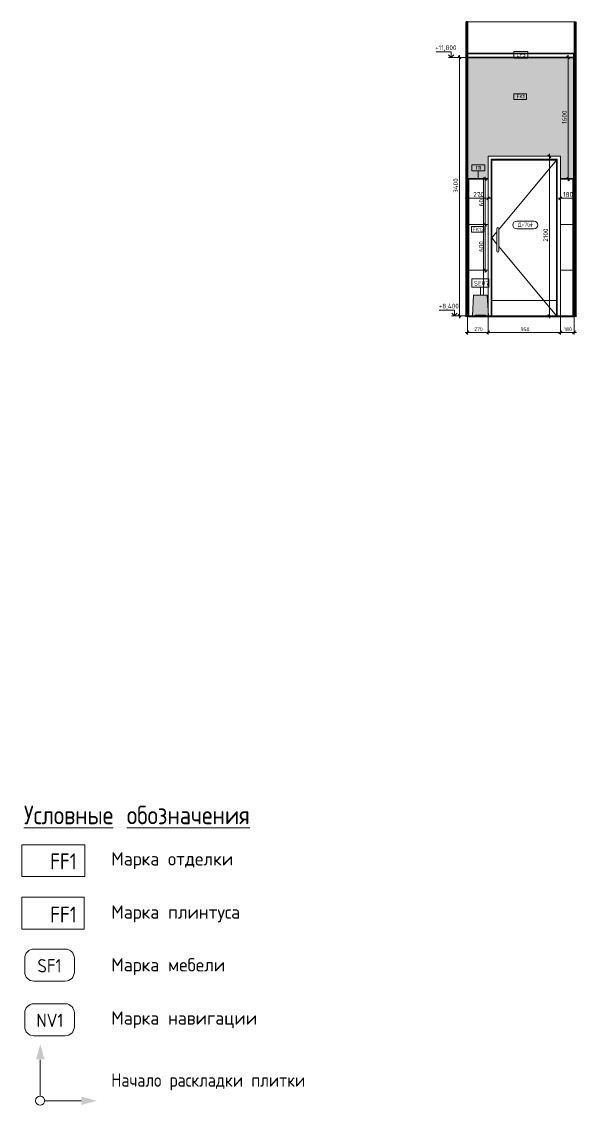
# Model space of a CAD drawing. Header units: millimetres. Extents: x 63201 to 101610, y -2505 to 12270.
# Drawn here: x 72914 to 80208, y -1987 to 12270 of the extents above; entities that cross this region are included whole.
import ezdxf

# ---------------------------------------------------------------- set-up
doc = ezdxf.new("R2010")
doc.units = ezdxf.units.MM
for name, color, linetype, lineweight in [('A-ANNO-DIMS', 7, 'Continuous', 9), ('A-ANNO-DIMS-25', 7, 'Continuous', 9), ('A-CLNG-IDEN', 7, 'Continuous', 9), ('A-DETL', 7, 'Continuous', 9), ('A-DOOR', 7, 'Continuous', 9), ('A-DOOR-FRAM-1', 7, 'Continuous', 9), ('A-DOOR-IDEN', 7, 'Continuous', 9), ('A-FLOR', 7, 'Continuous', 9), ('A-FLOR-HRAL-IDEN', 7, 'Continuous', 9), ('A-WALL-IDEN', 7, 'Continuous', 9), ('A-WALL-PATT', 7, 'Continuous', 9), ('G-ANNO-DIMS', 7, 'Continuous', 9), ('G-ANNO-DIMS-1', 7, 'Continuous', 20), ('G-ANNO-TEXT', 7, 'Continuous', 9), ('I-WALL', 7, 'Continuous', 9), ('P-SANR-FIXT', 7, 'Continuous', 9), ('P-SANR-FIXT-IDEN', 7, 'Continuous', 9), ('Ограждение', 7, 'Continuous', 9), ('Поручни', 7, 'Continuous', 9)]:
    doc.layers.add(name, color=color, linetype=linetype, lineweight=lineweight)
for name, color, linetype, lineweight, true_color in [('A-CLNG-FNSH-1', 7, 'Continuous', 30, 0x3c3c3c), ('A-DETL-GENF-1', 1, 'Continuous', 9, 0xff0000), ('A-FLOR-1', 7, 'Continuous', 9, 0x787878), ('A-FLOR-FNSH-1', 7, 'Continuous', 30, 0x3c3c3c), ('A-WALL-4', 7, 'Continuous', 40, 0x3c3c3c), ('A-WALL-5', 7, 'Continuous', 30, 0x3c3c3c), ('A-WALL-FNSH-3', 7, 'Continuous', 30, 0x3c3c3c), ('G-ANNO-TEXT-1', 7, 'Continuous', 9, 0x3c3c3c), ('G-ANNO-TEXT-2', 7, 'Continuous', 9, 0x008000), ('G-ANNO-TEXT-3', 1, 'Continuous', 9, 0xff0000), ('I-WALL-1', 7, 'Continuous', 9, 0x787878)]:
    doc.layers.add(name, color=color, linetype=linetype, lineweight=lineweight, true_color=true_color)
doc.layers.add('P-SANR-FIXT-2', color=7, linetype='Continuous', lineweight=9, transparency=0.7)
doc.styles.add('GOST Common_1', font='GOST_Common.ttf', dxfattribs={"height": 175})
doc.styles.add('GOST Common_2', font='GOST_Common.ttf', dxfattribs={"width": 0.9, "height": 210})
doc.styles.add('GOST Common_3', font='GOST_Common.ttf', dxfattribs={"width": 0.9, "height": 245})
doc.styles.add('GOST Common_4', font='GOST_Common.ttf', dxfattribs={"width": 0.9, "height": 175})
doc.styles.add('GOST Common_5', font='GOST_Common.ttf', dxfattribs={"height": 50})
doc.styles.add('GOST Common_6', font='GOST_Common.ttf', dxfattribs={"width": 0.9, "height": 50})
doc.styles.add('GOST Common_7', font='GOST_Common.ttf', dxfattribs={"height": 62.5})
doc.styles.add('ISOCPEUR_1', font='isocpeur.ttf', dxfattribs={"width": 0.9, "height": 175})
doc.styles.add('ISOCPEUR_2', font='isocpeur.ttf', dxfattribs={"width": 0.9, "height": 62.5})
doc.styles.add('ISOCPEUR_3', font='isocpeur.ttf', dxfattribs={"width": 0.9, "height": 50})
doc.dimstyles.new('ISO-2_0_0_9К_Средний_округл2', dxfattribs={"dimscale": 304.8, "dimtxt": 49.799059, "dimasz": 0.123031, "dimexe": 0.098425, "dimexo": 0, "dimgap": 0, "dimtad": 1, "dimdec": 0, "dimrnd": 10, "dimzin": 0, "dimdsep": 46, "dimtxsty": 'ISOCPEUR_3', "dimblk1": 'OBLIQUE', "dimblk2": 'OBLIQUE', "dimsah": 1, "dimcen": 0.09, "dimdle": 0.098425, "dimazin": 0, "dimtfac": 1, "dimtdec": 4, "dimtix": 1, "dimtmove": 0, "dimatfit": 3, "dimfxl": 1, "dimtvp": 1, "dimtolj": 1, "dimtzin": 0, "dimarcsym": 2})
doc.dimstyles.new('ISO-2_5_0_9К_БОЛЬШОЙ_1', dxfattribs={"dimscale": 304.8, "dimtxt": 62.248823, "dimasz": 0.123031, "dimexe": 0.098425, "dimexo": 0.246063, "dimgap": 0, "dimtad": 1, "dimdec": 0, "dimrnd": 10, "dimzin": 0, "dimdsep": 46, "dimtxsty": 'ISOCPEUR_2', "dimblk1": 'OBLIQUE', "dimblk2": 'OBLIQUE', "dimsah": 1, "dimcen": 0.09, "dimdle": 0.098425, "dimazin": 0, "dimtfac": 1, "dimtdec": 4, "dimtix": 1, "dimtmove": 0, "dimatfit": 3, "dimfxl": 1, "dimtvp": 1, "dimtolj": 1, "dimtzin": 0, "dimarcsym": 2})
pattern_1 = [(0, (79164.5945, 0), (30.48, 7.62), [2.515, -20.345, 2.515, -20.345, -121.92]), (0, (79164.5945, 0), (30.48, 7.62), [-45.72, 2.515, -43.205, 2.515, -20.345, -53.34]), (0, (79164.5945, 0), (30.48, 7.62), [-114.3, 2.515, -12.725, 2.515, -35.585]), (120, (79176.0245, 3.81), (-21.8391136, 22.5864543), [2.515, -20.345, 2.515, -20.345, -121.92]), (120, (79176.0245, 3.81), (-21.8391136, 22.5864543), [-45.72, 2.515, -43.205, 2.515, -20.345, -53.34]), (120, (79176.0245, 3.81), (-21.8391136, 22.5864543), [-114.3, 2.515, -12.725, 2.515, -35.585]), (240, (79179.8345, 19.05), (-8.6408864, -30.2064543), [2.515, -20.345, 2.515, -20.345, -121.92]), (240, (79179.8345, 19.05), (-8.6408864, -30.2064543), [-45.72, 2.515, -43.205, 2.515, -20.345, -53.34]), (240, (79179.8345, 19.05), (-8.6408864, -30.2064543), [-114.3, 2.515, -12.725, 2.515, -35.585])]

# ---------------------------------------------------------------- blocks, each defined once
blk = doc.blocks.new('110_Дверь_СКБ_1Ст_Внутренняя1 - Д-7_л__950x2100h_Туалет-21784696-Развертка 3_11-1')
at = {"layer": 'A-DOOR'}
for p, q in [((71610, 10448), (70852, 9536)), ((70827, 9506), (70760, 9425)), ((70760, 9425), (70827, 9344)), ((70827, 9550), (70827, 9250)), ((70852, 9250), (70852, 9550)), ((70852, 9313), (71610, 8400)), ((71610, 8600), (70760, 8600))]:
    blk.add_line(p, q, dxfattribs=at)
for centre, start, end in [((70840, 9550), 0, 180), ((70840, 9250), 180, 0)]:
    blk.add_arc(centre, 12.5, start, end, dxfattribs=at)
at = {"layer": 'A-DOOR-FRAM-1'}
for p, q in [((70750, 8400), (70750, 10460)), ((70750, 10460), (71620, 10460)), ((70760, 10450), (70760, 10460)), ((70760, 10460), (70760, 8400)), ((70760, 10450), (71610, 10450)), ((71610, 10460), (71610, 10450)), ((71610, 8400), (71610, 10460)), ((71620, 10460), (71620, 8400))]:
    blk.add_line(p, q, dxfattribs=at)
blk = doc.blocks.new('Ограждение - Ограждение-30308452-Развертка 3_11-1')
at = {"layer": 'Ограждение'}
blk.add_hatch(color=256, dxfattribs=at).paths.add_polyline_path([(71660, 10200), (71782, 10200), (71782, 10206), (71660, 10206)])
at = {"layer": 'Поручни'}
for p, q in [((71660, 10206), (71782, 10206)), ((71660, 10200), (71660, 10206)), ((71660, 10200), (71782, 10200)), ((71827, 10206), (71782, 10206)), ((71782, 10206), (71782, 10200)), ((71782, 10200), (71827, 10200)), ((71827, 10200), (71827, 10206))]:
    blk.add_line(p, q, dxfattribs=at)
blk = doc.blocks.new('Ограждение - Ограждение-30319807-Развертка 3_11-1')
at = {"layer": 'Ограждение'}
blk.add_hatch(color=256, dxfattribs=at).paths.add_polyline_path([(70669, 10200), (70710, 10200), (70710, 10206), (70498, 10206), (70498, 10200), (70611, 10200)])
at = {"layer": 'Поручни'}
for p, q in [((70498, 10206), (70453, 10206)), ((70453, 10206), (70453, 10200)), ((70453, 10200), (70498, 10200)), ((70498, 10200), (70498, 10206)), ((70498, 10206), (70710, 10206)), ((70710, 10200), (70498, 10200)), ((70710, 10206), (70710, 10200))]:
    blk.add_line(p, q, dxfattribs=at)
blk = doc.blocks.new('мусорная корзина - Round_ Metal-30590745-Развертка 3_11-1')
at = {"layer": 'P-SANR-FIXT-2'}
for points in [[(70504, 8400), (70534, 8400), (70534, 8403), (70684, 8403), (70684, 8400), (70710, 8400), (70710, 8477), (70699, 8670), (70674, 8670), (70674, 8407), (70544, 8407), (70544, 8670), (70519, 8670), (70506, 8423)], [(70656, 8407), (70674, 8407), (70674, 8670), (70544, 8670), (70544, 8407), (70655, 8407)], [(70710, 8400), (70714, 8400), (70710, 8477), (70710, 8445)], [(70534, 8400), (70684, 8400), (70684, 8403), (70534, 8403)]]:
    blk.add_hatch(color=256, dxfattribs=at).paths.add_polyline_path(points)
at = {"layer": 'P-SANR-FIXT'}
for p, q in [((70519, 8670), (70504, 8400)), ((70519, 8670), (70699, 8670)), ((70544, 8670), (70519, 8670)), ((70544, 8670), (70674, 8670)), ((70546, 8670), (70544, 8670)), ((70674, 8670), (70544, 8670)), ((70674, 8670), (70546, 8670)), ((70699, 8670), (70674, 8670)), ((70714, 8400), (70699, 8670)), ((70534, 8403), (70534, 8400)), ((70534, 8403), (70609, 8403)), ((70537, 8403), (70534, 8403)), ((70544, 8403), (70537, 8403)), ((70544, 8407), (70592, 8407)), ((70553, 8407), (70544, 8407)), ((70609, 8403), (70544, 8403)), ((70563, 8407), (70553, 8407)), ((70592, 8407), (70563, 8407)), ((70593, 8407), (70626, 8407)), ((70626, 8407), (70593, 8407)), ((70609, 8403), (70671, 8403)), ((70671, 8403), (70609, 8403)), ((70626, 8407), (70642, 8407)), ((70642, 8407), (70626, 8407)), ((70642, 8407), (70672, 8407)), ((70674, 8407), (70642, 8407)), ((70671, 8403), (70684, 8403)), ((70684, 8403), (70671, 8403)), ((70672, 8407), (70674, 8407)), ((70684, 8400), (70684, 8403))]:
    blk.add_line(p, q, dxfattribs=at)
blk = doc.blocks.new('Высотные отметки - Стрелка_Верх-17668718-Развертка 3_11-1')
at = {"layer": 'G-ANNO-DIMS'}
for p, q in [((70226, 11875), (70026, 11875)), ((70226, 11800), (70226, 11875)), ((70264, 11800), (70189, 11800))]:
    blk.add_line(p, q, dxfattribs=at)
at = {"layer": 'G-ANNO-DIMS-1'}
for q in [(70190, 11835), (70261, 11835)]:
    blk.add_line((70226, 11800), q, dxfattribs=at)
blk = doc.blocks.new('DIMBLOCK5-Развертка 3_11-1')
at = {"layer": 'A-ANNO-DIMS-25'}
for p, q in [((78778, 10200), (78778, 8153)), ((78778, 8183), (78778, 10200)), ((79048, 8400), (79048, 8153)), ((79048, 8183), (79048, 8400)), ((78748, 8183), (79048, 8183))]:
    blk.add_line(p, q, dxfattribs=at)
at = {"layer": 'A-ANNO-DIMS-25', "lineweight": 20}
for p, q in [((78778, 8183), (78759, 8164)), ((78778, 8183), (78796, 8202)), ((79048, 8183), (79029, 8164)), ((79048, 8183), (79066, 8202))]:
    blk.add_line(p, q, dxfattribs=at)
at = {"layer": 'A-ANNO-DIMS-25', "color": 0, "insert": (78865, 8249), "char_height": 50, "width": 113.77, "attachment_point": 1, "line_spacing_factor": 1.149209, "style": 'ISOCPEUR_3'}
blk.add_mtext('270', dxfattribs=at)
blk = doc.blocks.new('_Oblique')
at = {"color": 0, "linetype": 'ByBlock', "lineweight": -2}
blk.add_line((-0.5, -0.5), (0.5, 0.5), dxfattribs=at)
blk = doc.blocks.new('DIMBLOCK6-Развертка 3_11-1')
at = {"layer": 'A-ANNO-DIMS-25'}
for p, q in [((79048, 8400), (79048, 8153)), ((79048, 8183), (79048, 8400)), ((79998, 8400), (79998, 8153)), ((79998, 8183), (79998, 8400)), ((79048, 8183), (79998, 8183))]:
    blk.add_line(p, q, dxfattribs=at)
at = {"layer": 'A-ANNO-DIMS-25', "lineweight": 20}
for p, q in [((79048, 8183), (79029, 8164)), ((79048, 8183), (79066, 8202)), ((79998, 8183), (79979, 8164)), ((79998, 8183), (80016, 8202))]:
    blk.add_line(p, q, dxfattribs=at)
at = {"layer": 'A-ANNO-DIMS-25', "color": 0, "insert": (79475, 8249), "char_height": 50, "width": 113.77, "attachment_point": 1, "line_spacing_factor": 1.149209, "style": 'ISOCPEUR_3'}
blk.add_mtext('950', dxfattribs=at)
blk = doc.blocks.new('DIMBLOCK7-Развертка 3_11-1')
at = {"layer": 'A-ANNO-DIMS-25'}
for p, q in [((80178, 10200), (80178, 8153)), ((80178, 8183), (80178, 10200)), ((79998, 8400), (79998, 8153)), ((79998, 8183), (79998, 8400)), ((79998, 8183), (80208, 8183))]:
    blk.add_line(p, q, dxfattribs=at)
at = {"layer": 'A-ANNO-DIMS-25', "lineweight": 20}
for p, q in [((79998, 8183), (79979, 8164)), ((79998, 8183), (80016, 8202)), ((80178, 8183), (80159, 8164)), ((80178, 8183), (80196, 8202))]:
    blk.add_line(p, q, dxfattribs=at)
at = {"layer": 'A-ANNO-DIMS-25', "color": 0, "insert": (80045, 8249), "char_height": 50, "width": 103.43, "attachment_point": 1, "line_spacing_factor": 1.149209, "style": 'ISOCPEUR_3'}
blk.add_mtext('180', dxfattribs=at)
blk = doc.blocks.new('DIMBLOCK8-Развертка 3_11-1')
at = {"layer": 'A-ANNO-DIMS-25'}
for p, q in [((78748, 9947), (79078, 9947)), ((78778, 9899), (78778, 9977)), ((78778, 9947), (78778, 9899)), ((79048, 9899), (79048, 9977)), ((79048, 9947), (79048, 9899))]:
    blk.add_line(p, q, dxfattribs=at)
at = {"layer": 'A-ANNO-DIMS-25', "lineweight": 20}
for p, q in [((78778, 9947), (78759, 9928)), ((78778, 9947), (78796, 9966)), ((79048, 9947), (79029, 9928)), ((79048, 9947), (79066, 9966))]:
    blk.add_line(p, q, dxfattribs=at)
at = {"layer": 'A-ANNO-DIMS-25', "color": 0, "insert": (78853, 10029), "char_height": 62.5, "width": 142.21, "attachment_point": 1, "line_spacing_factor": 1.149209, "style": 'ISOCPEUR_2'}
blk.add_mtext('270', dxfattribs=at)
blk = doc.blocks.new('DIMBLOCK9-Развертка 3_11-1')
at = {"layer": 'A-ANNO-DIMS-25'}
for p, q in [((79998, 9996), (79998, 9917)), ((79998, 9947), (79998, 9996)), ((80178, 9996), (80178, 9917)), ((80178, 9947), (80178, 9996)), ((80208, 9947), (79968, 9947))]:
    blk.add_line(p, q, dxfattribs=at)
at = {"layer": 'A-ANNO-DIMS-25', "lineweight": 20}
for p, q in [((79998, 9947), (79979, 9928)), ((79998, 9947), (80016, 9966)), ((80178, 9947), (80159, 9928)), ((80178, 9947), (80196, 9966))]:
    blk.add_line(p, q, dxfattribs=at)
at = {"layer": 'A-ANNO-DIMS-25', "color": 0, "insert": (80034, 10029), "char_height": 62.5, "width": 129.29, "attachment_point": 1, "line_spacing_factor": 1.149209, "style": 'ISOCPEUR_2'}
blk.add_mtext('180', dxfattribs=at)
blk = doc.blocks.new('DIMBLOCK10-Развертка 3_11-1')
at = {"layer": 'A-ANNO-DIMS-25'}
for p, q in [((78959, 10200), (79037, 10200)), ((79007, 10200), (78959, 10200)), ((79007, 10230), (79007, 9600)), ((78959, 9600), (79037, 9600)), ((79007, 9600), (78959, 9600))]:
    blk.add_line(p, q, dxfattribs=at)
at = {"layer": 'A-ANNO-DIMS-25', "lineweight": 20}
for p, q in [((79007, 10200), (78989, 10219)), ((79007, 10200), (79026, 10181)), ((79007, 9600), (78989, 9619)), ((79007, 9600), (79026, 9581))]:
    blk.add_line(p, q, dxfattribs=at)
at = {"layer": 'A-ANNO-DIMS-25', "color": 0, "insert": (78926, 9841), "char_height": 62.5, "width": 142.21, "attachment_point": 1, "rotation": 90, "line_spacing_factor": 1.149209, "style": 'ISOCPEUR_2'}
blk.add_mtext('600', dxfattribs=at)
blk = doc.blocks.new('DIMBLOCK11-Развертка 3_11-1')
at = {"layer": 'A-ANNO-DIMS-25'}
for p, q in [((78959, 9600), (79037, 9600)), ((79007, 9600), (78959, 9600)), ((79007, 9600), (79007, 8970)), ((78959, 9000), (79037, 9000)), ((79007, 9000), (78959, 9000))]:
    blk.add_line(p, q, dxfattribs=at)
at = {"layer": 'A-ANNO-DIMS-25', "lineweight": 20}
for p, q in [((79007, 9600), (78989, 9619)), ((79007, 9600), (79026, 9581)), ((79007, 9000), (78989, 9019)), ((79007, 9000), (79026, 8981))]:
    blk.add_line(p, q, dxfattribs=at)
at = {"layer": 'A-ANNO-DIMS-25', "color": 0, "insert": (78926, 9241), "char_height": 62.5, "width": 142.21, "attachment_point": 1, "rotation": 90, "line_spacing_factor": 1.149209, "style": 'ISOCPEUR_2'}
blk.add_mtext('600', dxfattribs=at)
blk = doc.blocks.new('DIMBLOCK12-Развертка 3_11-1')
at = {"layer": 'A-ANNO-DIMS-25'}
for p, q in [((80053, 11800), (80131, 11800)), ((80101, 11800), (80053, 11800)), ((80101, 11830), (80101, 10170)), ((80053, 10200), (80131, 10200)), ((80101, 10200), (80053, 10200))]:
    blk.add_line(p, q, dxfattribs=at)
at = {"layer": 'A-ANNO-DIMS-25', "lineweight": 20}
for p, q in [((80101, 11800), (80082, 11819)), ((80101, 11800), (80120, 11781)), ((80101, 10200), (80082, 10219)), ((80101, 10200), (80120, 10181))]:
    blk.add_line(p, q, dxfattribs=at)
at = {"layer": 'A-ANNO-DIMS-25', "color": 0, "insert": (80019, 10926), "char_height": 62.5, "width": 176.69, "attachment_point": 1, "rotation": 90, "line_spacing_factor": 1.149209, "style": 'ISOCPEUR_2'}
blk.add_mtext('1600', dxfattribs=at)
blk = doc.blocks.new('М_потолков - Марка_ Имя типа-25382930-Развертка 3_11-1')
at = {"layer": 'A-CLNG-IDEN'}
for p, q in [((71231, 11880), (71049, 11880)), ((71049, 11880), (71049, 11791)), ((71231, 11791), (71231, 11880)), ((71049, 11791), (71231, 11791))]:
    blk.add_line(p, q, dxfattribs=at)
blk = doc.blocks.new('М_стена_0001 - Типоразмер_без рамки-25382661-Развертка 3_11-1')
at = {"layer": 'A-WALL-IDEN'}
for p, q in [((71213, 11323), (71049, 11323)), ((71049, 11323), (71049, 11248)), ((71213, 11248), (71213, 11323)), ((71049, 11248), (71213, 11248))]:
    blk.add_line(p, q, dxfattribs=at)
blk = doc.blocks.new('М_двери - Типоразмер_рамка-25223575-Развертка 3_11-1')
at = {"layer": 'A-DOOR-IDEN'}
for p, q in [((71311, 9647), (71086, 9647)), ((71086, 9543), (71311, 9543))]:
    blk.add_line(p, q, dxfattribs=at)
for centre, start, end in [((71086, 9595), 90, 270), ((71311, 9595), 270, 90)]:
    blk.add_arc(centre, 52, start, end, dxfattribs=at)
blk = doc.blocks.new('М_ограждение - Типоразмер-25387795-Развертка 3_11-1')
at = {"layer": 'A-FLOR-HRAL-IDEN'}
for p, q in [((70669, 10389), (70494, 10389)), ((70494, 10389), (70494, 10310)), ((70494, 10310), (70669, 10310)), ((70669, 10310), (70669, 10389))]:
    blk.add_line(p, q, dxfattribs=at)
blk = doc.blocks.new('М_сантехническая_рамка1 - В рамке-30590747-Развертка 3_11-1')
at = {"layer": 'P-SANR-FIXT-IDEN'}
for p, q in [((70721, 8888), (70498, 8888)), ((70498, 8888), (70498, 8778)), ((70721, 8778), (70721, 8888)), ((70498, 8778), (70721, 8778))]:
    blk.add_line(p, q, dxfattribs=at)
blk = doc.blocks.new('DIMBLOCK13-Развертка 3_11-1')
at = {"layer": 'A-ANNO-DIMS-25'}
for p, q in [((79806, 10500), (79884, 10500)), ((79854, 10500), (79806, 10500)), ((79854, 10530), (79854, 8370)), ((79806, 8400), (79884, 8400)), ((79854, 8400), (79806, 8400))]:
    blk.add_line(p, q, dxfattribs=at)
at = {"layer": 'A-ANNO-DIMS-25', "lineweight": 20}
for p, q in [((79854, 10500), (79835, 10519)), ((79854, 10500), (79873, 10481)), ((79854, 8400), (79835, 8419)), ((79854, 8400), (79873, 8381))]:
    blk.add_line(p, q, dxfattribs=at)
at = {"layer": 'A-ANNO-DIMS-25', "color": 0, "insert": (79772, 9376), "char_height": 62.5, "width": 176.69, "attachment_point": 1, "rotation": 90, "line_spacing_factor": 1.149209, "style": 'ISOCPEUR_2'}
blk.add_mtext('2100', dxfattribs=at)
blk = doc.blocks.new('DIMBLOCK14-Развертка 3_11-1')
at = {"layer": 'A-ANNO-DIMS-25'}
for p, q in [((78704, 11800), (78641, 11800)), ((78671, 11830), (78671, 8370)), ((78671, 11800), (78683, 11800)), ((78714, 8400), (78641, 8400)), ((78671, 8400), (78683, 8400))]:
    blk.add_line(p, q, dxfattribs=at)
at = {"layer": 'A-ANNO-DIMS-25', "lineweight": 20}
for p, q in [((78671, 11800), (78652, 11819)), ((78671, 11800), (78690, 11781)), ((78671, 8400), (78652, 8419)), ((78671, 8400), (78690, 8381))]:
    blk.add_line(p, q, dxfattribs=at)
at = {"layer": 'A-ANNO-DIMS-25', "color": 0, "insert": (78590, 10018), "char_height": 62.5, "width": 196.8, "attachment_point": 1, "rotation": 90, "line_spacing_factor": 1.149209, "style": 'ISOCPEUR_2'}
blk.add_mtext('3400', dxfattribs=at)

msp = doc.modelspace()

# ---------------------------------------------------------------- hatches: boundary and pattern name
at = {"layer": 'A-DETL-GENF-1'}
for points in [[(73103.1, -1383.9), (73213.8, -1383.9), (73158.5, -1177.4)], [(73696.7, -1982.5), (73903.2, -1927.2), (73696.7, -1871.9)]]:
    msp.add_hatch(color=256, dxfattribs=at).paths.add_polyline_path(points)
at = {"layer": 'A-FLOR-1'}
msp.add_hatch(color=256, dxfattribs=at).paths.add_polyline_path([(78982.5, 8385), (80198.1, 8385), (80198.1, 8395), (78757.4, 8395), (78757.4, 8385), (78937.5, 8385)])
at = {"layer": 'A-WALL-PATT'}
msp.add_hatch(color=256, dxfattribs=at).paths.add_polyline_path([(80165.1, 10200), (80176.6, 10200), (80176.6, 11800), (78778.6, 11800), (78778.6, 10200), (78790.1, 10200), (78790.1, 10206), (79047.6, 10206), (79047.6, 10500), (79997.6, 10500), (79997.6, 10206), (80165.1, 10206)])
h = msp.add_hatch(dxfattribs=at)
h.set_pattern_fill('FP_13', color=256, style=0, pattern_type=2)
h.set_pattern_definition([(90, (80187.64, 8400), (-600, 4e-14), []), (180, (80187.64, 8400), (-7e-14, -600), [])])
h.paths.add_polyline_path([(78788.6, 8400), (78841.9, 8400), (78856.9, 8670), (79036.9, 8670), (79047.6, 8476.8), (79047.6, 10200), (78788.6, 10200), (78788.6, 8485.6)])
h.paths.add_polyline_path([(79997.6, 8400), (80166.6, 8400), (80166.6, 10200), (79997.6, 10200), (79997.6, 8870.6)])
at = {"layer": 'I-WALL-1'}
h = msp.add_hatch(dxfattribs=at)
h.set_pattern_fill('FP_12', color=256, style=0, pattern_type=2)
h.set_pattern_definition(pattern_1)
h.paths.add_polyline_path([(78757.6, 8400), (78777.6, 8400), (78777.6, 12270), (78757.6, 12270), (78757.6, 8506.4)])
h = msp.add_hatch(dxfattribs=at)
h.set_pattern_fill('FP_11', color=256, style=0, pattern_type=2)
h.set_pattern_definition([(45, (79164.594, 0), (-14.25598, 14.25598), []), (45, (79178.85, 0), (-14.25598, 14.25598), [25.202, -5.04, 0.8382, -4.202])])
h.paths.add_polyline_path([(80197.6, 8395), (80198.1, 8395), (80198.1, 12270), (80197.6, 12270), (80197.6, 8400)])
h = msp.add_hatch(dxfattribs=at)
h.set_pattern_fill('FP_12', color=256, style=0, pattern_type=2)
h.set_pattern_definition(pattern_1)
h.paths.add_polyline_path([(78757.6, 8395), (78777.6, 8395), (78777.6, 8400), (78757.6, 8400)])
h = msp.add_hatch(dxfattribs=at)
h.set_pattern_fill('FP_12', color=256, style=0, pattern_type=2)
h.set_pattern_definition(pattern_1)
h.paths.add_polyline_path([(80197.6, 8395), (80197.6, 8400), (80177.6, 8400), (80177.6, 8395), (80196.6, 8395)])

# ---------------------------------------------------------------- linework, layer by layer
at = {"layer": 'A-CLNG-FNSH-1'}
for p, q in [((80176.6, 11850), (78778.6, 11850)), ((78778.6, 11850), (78778.6, 11800)), ((80176.6, 11800), (80176.6, 11850)), ((80176.6, 11801), (78778.6, 11801)), ((78778.6, 11800), (80176.6, 11800))]:
    msp.add_line(p, q, dxfattribs=at)
at = {"layer": 'A-DETL'}
for p, q in [((72914.3, 750.1), (73734.3, 750.1)), ((72914.3, 330.1), (72914.3, 750.1)), ((73734.3, 750.1), (73734.3, 330.1)), ((73734.3, 330.1), (72914.3, 330.1)), ((73074.3, 68.3), (73486.8, 68.3)), ((72954.3, -233.3), (72954.3, -51.7)), ((73606.8, -51.7), (73606.8, -233.3)), ((73486.8, -353.3), (73074.3, -353.3)), ((73074.3, -651.3), (73486.8, -651.3)), ((72954.3, -953), (72954.3, -771.3)), ((73606.8, -771.3), (73606.8, -953)), ((73486.8, -1073), (73074.3, -1073)), ((73156.7, -1387.2), (73156.7, -1867.2)), ((73696.7, -1927.2), (73216.7, -1927.2))]:
    msp.add_line(p, q, dxfattribs=at)
msp.add_circle((73156.7, -1927.2), 60, dxfattribs=at)
for centre, start, end in [((73074.3, -51.7), 90, 180), ((73486.8, -51.7), 0, 90), ((73074.3, -233.3), 180, 270), ((73486.8, -233.3), 270, 0), ((73074.3, -771.3), 90, 180), ((73486.8, -771.3), 0, 90), ((73074.3, -953), 180, 270), ((73486.8, -953), 270, 0)]:
    msp.add_arc(centre, 120, start, end, dxfattribs=at)
at = {"layer": 'A-FLOR'}
for p, q in [((78757.4, 12270), (80198.1, 12270)), ((80166.6, 8400), (78788.6, 8400)), ((78788.6, 8400), (78788.6, 8385)), ((78788.6, 8385), (80177.6, 8385))]:
    msp.add_line(p, q, dxfattribs=at)
at = {"layer": 'A-FLOR-FNSH-1'}
msp.add_line((80198.1, 8395), (78757.4, 8395), dxfattribs=at)
at = {"layer": 'A-FLOR-HRAL-IDEN'}
msp.add_line((78918.9, 10206), (78918.9, 10307), dxfattribs=at)
at = {"layer": 'A-WALL-4'}
msp.add_line((80197.6, 12270.5), (80197.6, 8385), dxfattribs=at)
at = {"layer": 'A-WALL-5'}
for p, q in [((78757.6, 12270), (78757.6, 8385)), ((78777.6, 12270), (78757.6, 12270)), ((78777.6, 8385), (78777.6, 12270)), ((78777.6, 8400), (78757.6, 8400)), ((80197.6, 8400), (80177.6, 8400)), ((80177.6, 8400), (80177.6, 8385))]:
    msp.add_line(p, q, dxfattribs=at)
at = {"layer": 'A-WALL-FNSH-3'}
for p, q in [((78778.6, 11850), (78777.6, 11850)), ((80177.6, 11850), (80176.6, 11850)), ((80177.6, 8400), (80177.6, 11850)), ((78778.6, 10200), (78778.6, 11800)), ((80176.6, 11800), (80176.6, 10200)), ((78788.6, 10200), (78777.6, 10200)), ((78788.6, 8400), (78788.6, 10200)), ((80177.6, 10200), (80166.6, 10200)), ((80166.6, 10200), (80166.6, 8400)), ((78777.6, 8400), (78788.6, 8400)), ((80166.6, 8400), (80177.6, 8400))]:
    msp.add_line(p, q, dxfattribs=at)
at = {"layer": 'G-ANNO-DIMS'}
for p, q in [((78683.1, 11800), (78563.3, 11800)), ((78900.4, 11800), (78683.1, 11800)), ((78654.1, 8400), (78605.1, 8400)), ((78898.1, 8400), (78654.1, 8400))]:
    msp.add_line(p, q, dxfattribs=at)
at = {"layer": 'G-ANNO-TEXT-1', "flags": 128}
msp.add_lwpolyline([(72915.9, 1441.6), (73743, 1441.6), (73743, 1024.4), (72915.9, 1024.4)], close=True, dxfattribs=at)
at = {"layer": 'I-WALL'}
for p, q in [((80177.6, 12270), (80177.6, 11850)), ((78757.6, 12220), (78757.4, 12220)), ((79047.6, 10206), (79047.6, 10500)), ((79047.6, 10500), (79997.6, 10500)), ((79997.6, 10500), (79997.6, 10206)), ((78790.1, 10200), (78788.6, 10200)), ((79047.6, 8400), (79047.6, 10200)), ((79997.6, 10200), (79997.6, 8400)), ((80166.6, 10200), (80165.1, 10200))]:
    msp.add_line(p, q, dxfattribs=at)
at = {"layer": 'P-SANR-FIXT-IDEN'}
msp.add_line((78946.9, 8670), (78946.9, 8777.7), dxfattribs=at)

# ---------------------------------------------------------------- block references
at = {"layer": 'A-CLNG-IDEN'}
msp.add_blockref('М_потолков - Марка_ Имя типа-25382930-Развертка 3_11-1', (8337.6, 0), dxfattribs=at)
at = {"layer": 'A-DOOR'}
msp.add_blockref('110_Дверь_СКБ_1Ст_Внутренняя1 - Д-7_л__950x2100h_Туалет-21784696-Развертка 3_11-1', (8337.6, 0), dxfattribs=at)
at = {"layer": 'A-DOOR-IDEN'}
msp.add_blockref('М_двери - Типоразмер_рамка-25223575-Развертка 3_11-1', (8337.6, 0), dxfattribs=at)
at = {"layer": 'A-FLOR-HRAL-IDEN'}
msp.add_blockref('М_ограждение - Типоразмер-25387795-Развертка 3_11-1', (8337.6, 0), dxfattribs=at)
at = {"layer": 'A-WALL-IDEN'}
for p in [(8337.6, 0), (7778.7, -1748)]:
    msp.add_blockref('М_стена_0001 - Типоразмер_без рамки-25382661-Развертка 3_11-1', p, dxfattribs=at)
at = {"layer": 'G-ANNO-DIMS'}
for p in [(8337.6, 0), (8379.4, -3400)]:
    msp.add_blockref('Высотные отметки - Стрелка_Верх-17668718-Развертка 3_11-1', p, dxfattribs=at)
at = {"layer": 'P-SANR-FIXT'}
msp.add_blockref('мусорная корзина - Round_ Metal-30590745-Развертка 3_11-1', (8337.6, 0), dxfattribs=at)
at = {"layer": 'P-SANR-FIXT-IDEN'}
msp.add_blockref('М_сантехническая_рамка1 - В рамке-30590747-Развертка 3_11-1', (8337.6, 0), dxfattribs=at)
at = {"layer": 'Поручни'}
for name in ['Ограждение - Ограждение-30319807-Развертка 3_11-1', 'Ограждение - Ограждение-30308452-Развертка 3_11-1']:
    msp.add_blockref(name, (8337.6, 0), dxfattribs=at)

# ---------------------------------------------------------------- texts
at = {"layer": 'A-CLNG-IDEN', "insert": (79421.9, 11858.1), "char_height": 50, "width": 130.274, "attachment_point": 1, "style": 'GOST Common_5'}
msp.add_mtext('CF3', dxfattribs=at)
at = {"layer": 'A-DOOR-IDEN', "char_height": 50, "attachment_point": 1, "style": 'GOST Common_5'}
for s, insert, width in [('\\fGOST Common|b0|i0|c204|p34|;Д', (79438.7, 9625.3), 56.118), ('-7(', (79485, 9625.3), 112.236), ('\\fGOST Common|b0|i0|c204|p34|;л', (79577.6, 9625.3), 42.089), ('\\fGOST Common|b0|i0|c204|p34|;)', (79612.3, 9625.3), 24.051)]:
    msp.add_mtext(s, dxfattribs=dict(at, insert=insert, width=width))
at = {"layer": 'A-FLOR-HRAL-IDEN', "char_height": 50, "attachment_point": 1, "style": 'GOST Common_5'}
for s, insert, width in [('\\fGOST Common|b0|i0|c204|p34|;П', (78887.6, 10371.9), 50.105), ('\\fGOST Common|b0|i0|c204|p34|;1', (78929, 10371.9), 30.063)]:
    msp.add_mtext(s, dxfattribs=dict(at, insert=insert, width=width))
at = {"layer": 'A-WALL-IDEN', "char_height": 50, "attachment_point": 1, "style": 'GOST Common_6'}
for s, insert, width in [('FK1', (79423.8, 11309.9), 111.835), ('FK12', (78848.6, 9561.9), 151.519)]:
    msp.add_mtext(s, dxfattribs=dict(at, insert=insert, width=width))
at = {"layer": 'G-ANNO-TEXT', "attachment_point": 1}
for s, insert, char_height, width, style in [('\\LУсловные', (72943.9, 1955.6), 245, 1550.544, 'GOST Common_3'), ('\\L\\fGOST Common|b0|i0|c204|p34|;\\W.9;\\L ', (74223.2, 1955.6), 245, 90.911, 'GOST Common_3'), ('\\Lобозначения', (74298.2, 1955.6), 245, 2111.164, 'GOST Common_3'), ('Начало', (74092.6, -1567.6), 175, 863.658, 'GOST Common_4'), ('\\fGOST Common|b0|i0|c204|p34|;\\W.9; ', (74805.2, -1567.6), 175, 65.658, 'GOST Common_4'), ('\\fGOST Common|b0|i0|c204|p34|;\\W.9; ', (75880.3, -1567.6), 175, 65.658, 'GOST Common_4'), ('раскладки', (74859.3, -1567.6), 175, 1237.405, 'GOST Common_4'), ('плитки', (75934.5, -1567.6), 175, 853.557, 'GOST Common_4')]:
    msp.add_mtext(s, dxfattribs=dict(at, insert=insert, char_height=char_height, width=width, style=style))
at = {"layer": 'G-ANNO-TEXT-1', "attachment_point": 1}
for s, insert, char_height, width, style in [('   FF1   ', (72943.9, 1327.3), 210, 929.316, 'GOST Common_2'), ('Марка', (74092.6, 1343.2), 175, 830.548, 'GOST Common_1'), ('\\fGOST Common|b0|i0|c204|p34|; ', (74777.8, 1343.2), 175, 72.954, 'GOST Common_1'), ('отделки', (74838, 1343.2), 175, 1099.915, 'GOST Common_1'), ('Марка', (74092.6, 643.2), 175, 830.548, 'GOST Common_1'), ('\\fGOST Common|b0|i0|c204|p34|; ', (74777.8, 643.2), 175, 72.954, 'GOST Common_1'), ('плинтуса', (74838, 643.2), 175, 1245.822, 'GOST Common_1'), ('Марка', (74092.6, -50.9), 175, 830.548, 'GOST Common_1'), ('\\fGOST Common|b0|i0|c204|p34|; ', (74777.8, -50.9), 175, 72.954, 'GOST Common_1'), ('мебели', (74838, -50.9), 175, 925.949, 'GOST Common_1'), ('Марка', (74092.6, -750.9), 175, 830.548, 'GOST Common_1'), ('\\fGOST Common|b0|i0|c204|p34|; ', (74777.8, -750.9), 175, 72.954, 'GOST Common_1'), ('навигации', (74838, -750.9), 175, 1414.177, 'GOST Common_1')]:
    msp.add_mtext(s, dxfattribs=dict(at, insert=insert, char_height=char_height, width=width, style=style))
at = {"layer": 'G-ANNO-TEXT-2', "char_height": 175, "attachment_point": 1, "style": 'ISOCPEUR_1'}
for s, insert, width in [('SF1', (73121.3, -63.7), 383.848), ('NV1', (73107.4, -782), 419.202)]:
    msp.add_mtext(s, dxfattribs=dict(at, insert=insert, width=width))
at = {"layer": 'G-ANNO-TEXT-3', "insert": (72943.9, 627.3), "char_height": 210, "width": 929.316, "attachment_point": 1, "style": 'GOST Common_2'}
msp.add_mtext('   FF1   ', dxfattribs=at)
at = {"layer": 'P-SANR-FIXT-IDEN', "insert": (78859.1, 8859.9), "char_height": 62.5, "width": 222.468, "attachment_point": 1, "style": 'GOST Common_7'}
msp.add_mtext('SE07', dxfattribs=at)

# ---------------------------------------------------------------- dimensions: what is measured, and where the dimension line sits
at = {"layer": 'A-ANNO-DIMS'}
for base, p1, p2, override, picture, middle in [((80101.1, 10200), (80127.6, 11800), (80127.6, 10200), {"dimpost": '<>', "dimfxl": 1600}, 'DIMBLOCK12-Развертка 3_11-1', (80069.8, 11000)), ((79854.1, 8400), (79880.6, 10500), (79880.6, 8400), {"dimpost": '<>', "dimfxl": 2100}, 'DIMBLOCK13-Развертка 3_11-1', (79822.9, 9450)), ((79007.4, 9600), (79034, 10200), (79034, 9600), {"dimpost": '<>', "dimfxl": 600}, 'DIMBLOCK10-Развертка 3_11-1', (78976.2, 9900)), ((79007.4, 9000), (79034, 9600), (79034, 9000), {"dimpost": '<>', "dimfxl": 600}, 'DIMBLOCK11-Развертка 3_11-1', (78976.2, 9300))]:
    dim = msp.add_linear_dim(base=base, p1=p1, p2=p2, angle=90, dimstyle='ISO-2_5_0_9К_БОЛЬШОЙ_1', override=override, dxfattribs=at)
    dim.commit()
    dim.dimension.update_dxf_attribs({"geometry": picture, "text_midpoint": middle})
for base, p1, p2, dimstyle, override, picture, middle in [((79047.6, 8183.2), (78777.6, 10200), (79047.6, 8400), 'ISO-2_0_0_9К_Средний_округл2', {"dimpost": '<>', "dimfxl": 1820.137356}, 'DIMBLOCK5-Развертка 3_11-1', (78912.6, 8208.2)), ((80177.6, 8183.2), (79997.6, 8400), (80177.6, 10200), 'ISO-2_0_0_9К_Средний_округл2', {"dimpost": '<>', "dimfxl": 1808.977612}, 'DIMBLOCK7-Развертка 3_11-1', (80087.6, 8208.2)), ((79047.6, 9947.2), (78777.6, 9973.7), (79047.6, 9973.7), 'ISO-2_5_0_9К_БОЛЬШОЙ_1', {"dimpost": '<>', "dimfxl": 269.999993}, 'DIMBLOCK8-Развертка 3_11-1', (78912.6, 9978.5)), ((79997.6, 9947.2), (80177.6, 9920.7), (79997.6, 9920.7), 'ISO-2_5_0_9К_БОЛЬШОЙ_1', {"dimpost": '<>', "dimfxl": 180}, 'DIMBLOCK9-Развертка 3_11-1', (80087.6, 9978.5)), ((79997.6, 8183.2), (79047.6, 8400), (79997.6, 8400), 'ISO-2_0_0_9К_Средний_округл2', {"dimpost": '<>', "dimfxl": 950}, 'DIMBLOCK6-Развертка 3_11-1', (79522.6, 8208.2))]:
    dim = msp.add_linear_dim(base=base, p1=p1, p2=p2, dimstyle=dimstyle, override=override, dxfattribs=at)
    dim.commit()
    dim.dimension.update_dxf_attribs({"geometry": picture, "text_midpoint": middle})

# ---------------------------------------------------------------- next in the draw order: texts
at = {"layer": 'G-ANNO-DIMS', "char_height": 62.5, "attachment_point": 1, "line_spacing_factor": 1.149209, "style": 'ISOCPEUR_2', "bg_fill": 3, "box_fill_scale": 1.25, "bg_fill_color": 256, "bg_fill_true_color": 13158600, "bg_fill_transparency": 0}
for s, insert, width in [('+11,800', (78351, 11959.2), 275.62), ('+8,400', (78398.7, 8559.2), 261.428)]:
    msp.add_mtext(s, dxfattribs=dict(at, insert=insert, width=width))

# ---------------------------------------------------------------- next in the draw order: dimensions: what is measured, and where the dimension line sits
at = {"layer": 'A-ANNO-DIMS'}
dim = msp.add_linear_dim(base=(78671.2, 8400), p1=(78778.6, 11800), p2=(78788.6, 8400), angle=90, dimstyle='ISO-2_5_0_9К_БОЛЬШОЙ_1', override={"dimpost": '<>', "dimfxl": 3400.014706}, dxfattribs=at)
dim.commit()
dim.dimension.update_dxf_attribs({"geometry": 'DIMBLOCK14-Развертка 3_11-1', "text_midpoint": (78640, 10100)})

doc.saveas('drawing.dxf')
